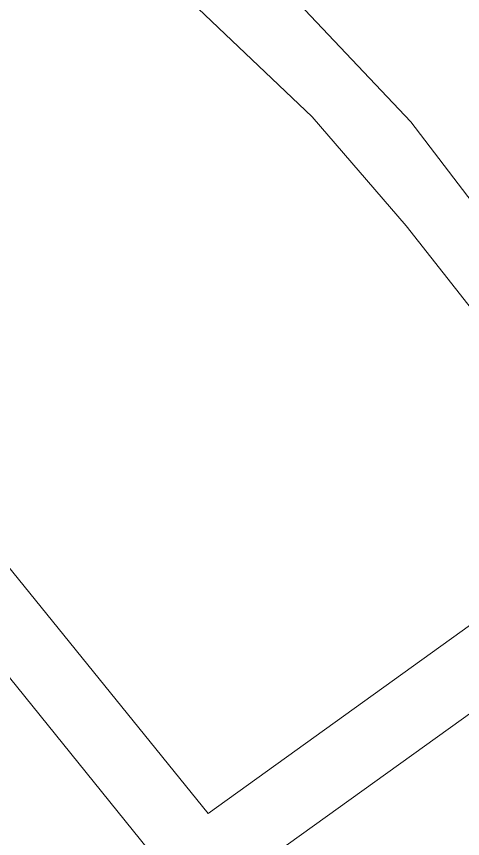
# Model space of a CAD drawing. Header units: metres. Extents: x -460 to 31334, y -1777 to 24987.
# Drawn here: x 245.965 to 247.288, y -582.461 to -580.022 of the extents above; entities that cross this region are included whole.
import ezdxf

# ---------------------------------------------------------------- set-up
doc = ezdxf.new("R2010")
doc.units = ezdxf.units.M
doc.header["$MEASUREMENT"] = 0
doc.layers.add('01 FURNITURE', color=8, linetype='Continuous')
picture_1 = doc.add_image_def('image5.png', size_in_pixel=(1080, 1920))

msp = doc.modelspace()

# ---------------------------------------------------------------- linework, layer by layer
at = {"layer": '01 FURNITURE', "color": 250, "lineweight": 9}
for points in [[(247.54713, -576.23839), (248.73032, -578.04117), (249.5622, -579.28503), (249.95724, -579.87547), (248.48366, -581.00229), (247.90773, -581.40097), (247.51414, -580.83239), (247.13464, -580.33512), (246.80221, -579.98385), (246.40793, -579.60045), (246.10859, -579.3221), (245.67954, -578.86586), (245.19668, -578.30443), (244.9751, -578.03565), (245.28818, -577.81417), (245.6023, -577.59196), (245.73523, -577.48118), (245.98332, -577.27443), (246.12654, -577.15508), (246.43023, -576.94975), (246.74508, -576.71772), (247.15883, -576.44945), (247.54713, -576.23839)], [(244.24487, -578.62991), (244.81672, -578.16519), (245.88692, -579.4123), (246.84198, -580.31995), (247.12105, -580.64342), (247.46099, -581.07561), (247.74395, -581.51576), (246.53373, -582.38701), (245.74812, -581.41649), (245.25813, -580.72161), (244.66972, -579.83272), (244.24487, -579.23123)], [(244.24487, -579.60717), (245.12609, -580.89047), (245.7369, -581.72777), (246.37812, -582.52153), (245.13131, -583.38135), (244.24487, -582.16084)], [(248.46285, -585.2892), (247.47166, -583.79042), (246.66342, -582.55518), (247.28336, -582.10909), (247.71923, -581.79546), (247.98535, -581.60397), (248.35537, -581.33771), (249.02444, -582.3551), (249.60974, -583.25308), (249.06193, -583.61013), (249.16786, -583.77264), (249.72953, -583.43132), (250.49995, -584.63497), (250.94189, -585.2892)]]:
    msp.add_lwpolyline(points, dxfattribs=at)

# ---------------------------------------------------------------- pictures from other files: only their frames are drawn
image = msp.add_image(picture_1, insert=(244.24487, -585.2892), size_in_units=(6.83703, 12.15472), dxfattribs=at)
image.dxf.flags = 7

doc.saveas('drawing.dxf')
